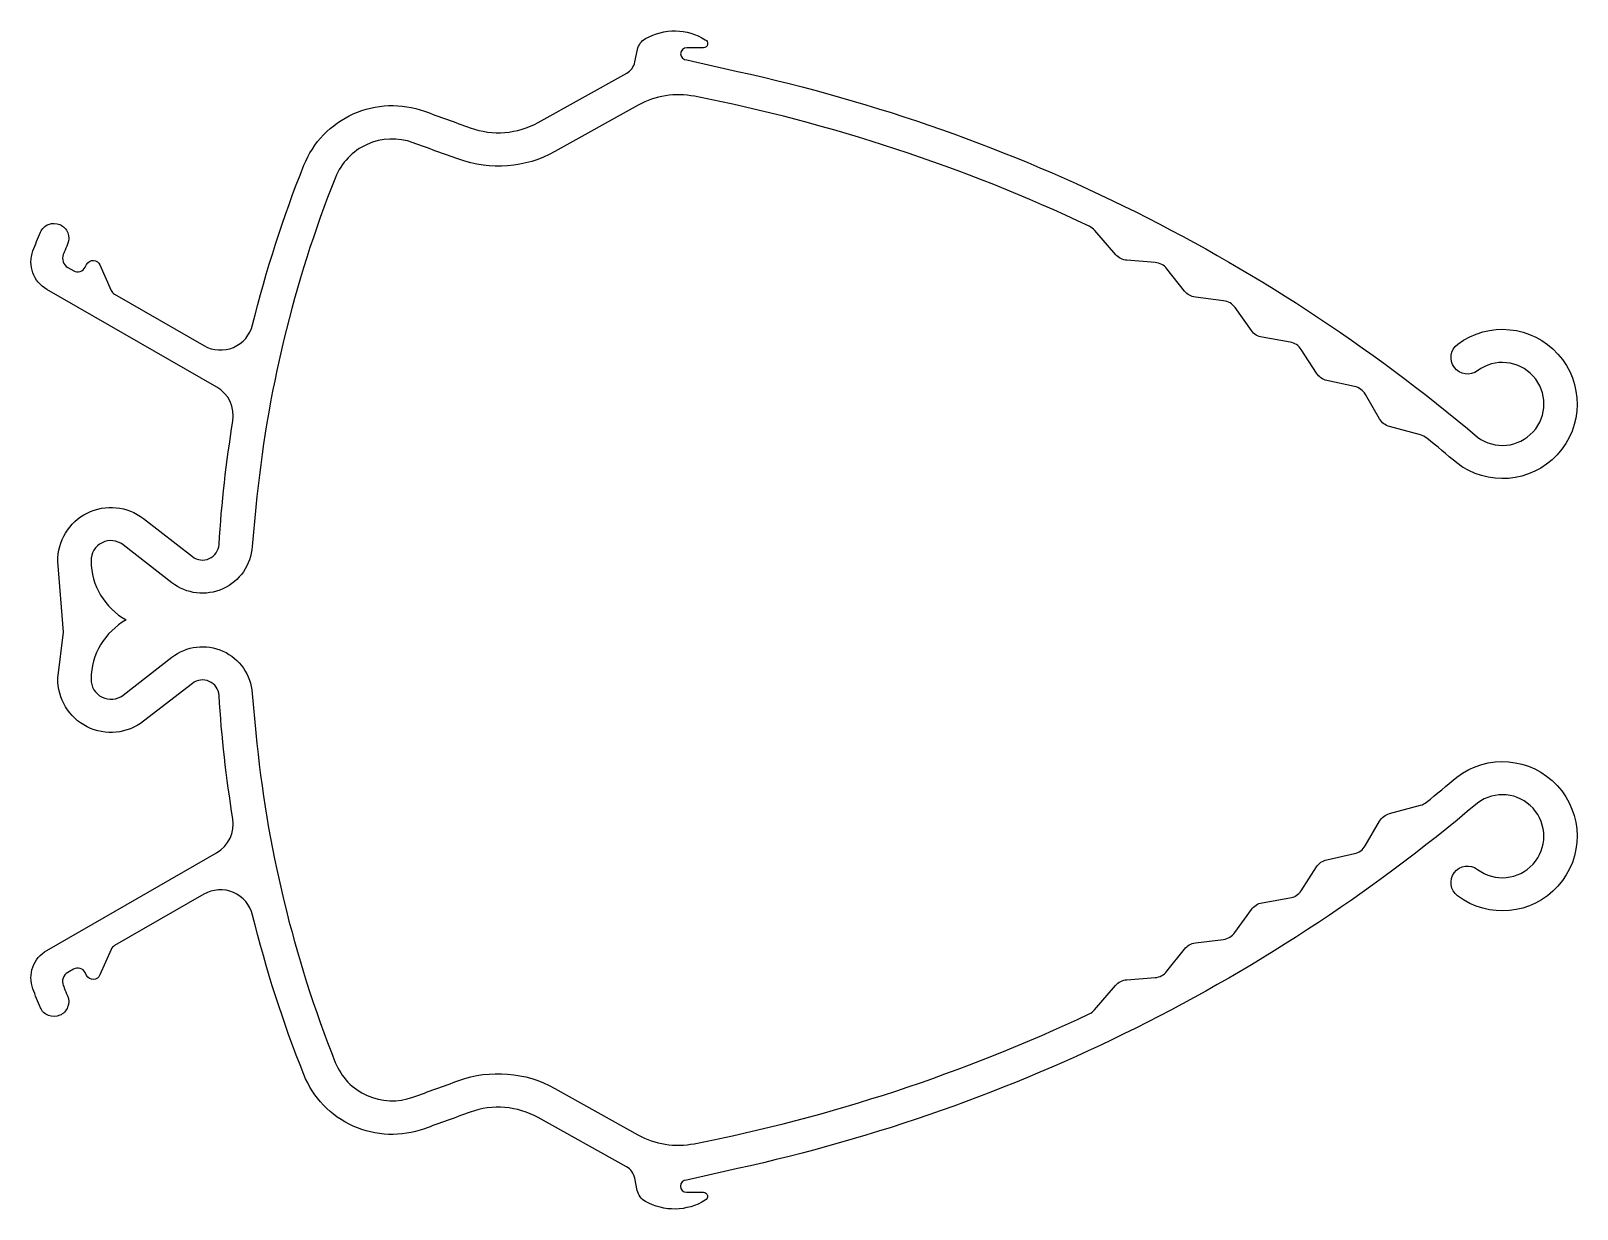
# Model space of a CAD drawing. Extents: x 0 to 187, y 0 to 143.
import ezdxf

# ---------------------------------------------------------------- set-up
doc = ezdxf.new("R2010")
doc.units = 0
doc.layers.get('0').update_dxf_attribs({"linetype": 'CONTINUOUS'})

msp = doc.modelspace()

# ---------------------------------------------------------------- linework, layer by layer
msp.add_lwpolyline([(1.98, 31.62), (22.46, 43.39, 0.312441), (24.42, 47.5, -0.025293), (22.75, 62.37, 0.603008), (19.53, 63.82), (13.64, 59.25, -0.630783), (3.31, 64.43), (4, 70), (3.31, 78.51, -0.630783), (13.64, 83.69), (19.53, 79.12, 0.603008), (22.75, 80.57, -0.025293), (24.42, 95.44, 0.312441), (22.47, 99.55), (1.99, 111.32, -0.367241), (0.31, 115.98, -0.008943), (1.21, 118.23, -0.414422), (3.55, 119.15, -0.414239), (4.48, 116.8, 0.003467), (4.08, 115.84, 0.000136), (3.97, 115.56, 0.371835), (4.52, 113.98), (5.22, 113.59, 0.431865), (6.61, 114.01), (6.78, 114.35, -0.640654), (8.39, 114.28), (9.73, 111.22, 0.163541), (10.15, 110.75), (20.93, 104.55, 0.498595), (26.8, 107.06, -0.03433), (32.99, 126.3, -0.194824), (38.94, 132.5, -0.194949), (47.53, 132.82, 0.000004), (53.05, 130.82, 0.217382), (61.26, 131.48), (71.92, 137.42, 0.217953), (72.91, 138.76), (73.22, 140.25, -0.216681), (74.19, 141.59, -0.272605), (81.4, 141.45, -0.760612), (81.19, 140.47), (79.16, 140.47, 1), (79.16, 139, -0.018166), (79.87, 138.86), (83.72, 137.96, -0.124097), (174.55, 93.52, 2), (174.55, 101.52, -1), (172.15, 104.72, -2.018919), (172.04, 90.4, 0.005693), (168.41, 93.41, 0.104229), (167.67, 93.78), (163.93, 94.79, -0.197513), (162.73, 95.72), (161.01, 98.67, 0.20966), (159.71, 99.62), (156.37, 100.35, -0.197513), (155.12, 101.22), (153.27, 104.09, 0.20966), (151.93, 104.98), (148.56, 105.56, -0.197513), (147.28, 106.36), (145.29, 109.14, 0.20966), (143.91, 109.97), (140.52, 110.39, -0.197513), (139.2, 111.13), (137.08, 113.82, 0.20966), (135.66, 114.58), (132.26, 114.84, -0.197513), (130.9, 115.52), (128.37, 118.45, 0.104229), (127.71, 118.95, 0.062025), (80.09, 134.62, 0.177347), (73.3, 133.54), (63.25, 127.95, -0.217415), (51.67, 127.02, -0.000004), (46.15, 129.02, 0.194934), (40.61, 128.82, 0.194656), (36.78, 124.82), (36.78, 124.82, 0.071286), (27.2, 85.09), (26.75, 80.33, -0.603008), (17.07, 75.96), (11.19, 80.53, 0.630783), (7.31, 78.59, 0.271482), (11.56, 71.47, 0.271482), (7.31, 64.35, 0.630783), (11.19, 62.41), (17.07, 66.98, -0.603008), (26.74, 62.61), (27.19, 57.85, 0.071286), (36.77, 18.12), (36.77, 18.12, 0.194656), (40.6, 14.12, 0.194934), (46.14, 13.92, -0.000004), (51.66, 15.92, -0.217415), (63.24, 14.98), (73.28, 9.39, 0.177347), (80.07, 8.31, 0.062025), (127.7, 23.97, 0.104229), (128.36, 24.47), (130.89, 27.39, -0.197513), (132.25, 28.08), (135.66, 28.34, 0.20966), (137.07, 29.1), (139.19, 31.78, -0.197513), (140.51, 32.53), (143.9, 32.95, 0.20966), (145.28, 33.77), (147.27, 36.55, -0.197513), (148.56, 37.36), (151.92, 37.94, 0.20966), (153.26, 38.82), (155.12, 41.69, -0.197513), (156.37, 42.56), (159.7, 43.29, 0.20966), (161, 44.24), (162.72, 47.19, -0.197513), (163.93, 48.12), (167.67, 49.13, 0.104229), (168.4, 49.5, 0.005693), (172.04, 52.51, -2.018919), (172.14, 38.19, -1), (174.54, 41.39, 2), (174.54, 49.39, -0.124097), (83.71, 4.97), (79.85, 4.07, -0.018166), (79.14, 3.93, 1), (79.14, 2.46), (81.17, 2.46, -0.760612), (81.38, 1.48, -0.272605), (74.18, 1.34, -0.216681), (73.2, 2.68), (72.89, 4.17, 0.217953), (71.91, 5.51), (61.25, 11.45, 0.217382), (53.04, 12.11, 0.000004), (47.52, 10.11, -0.194949), (38.93, 10.43, -0.194824), (32.98, 16.64, -0.03433), (26.8, 35.88, 0.498595), (20.92, 38.39), (10.15, 32.2, 0.163541), (9.72, 31.72), (8.38, 28.67, -0.640654), (6.77, 28.59), (6.6, 28.94, 0.431865), (5.21, 29.36), (4.51, 28.96, 0.371835), (3.96, 27.39, 0.000136), (4.07, 27.11, 0.003467), (4.47, 26.14, -0.414239), (3.54, 23.79, -0.414422), (1.2, 24.71, -0.008943), (0.3, 26.97, -0.367241)], format="xyb", close=True)

doc.saveas('drawing.dxf')
